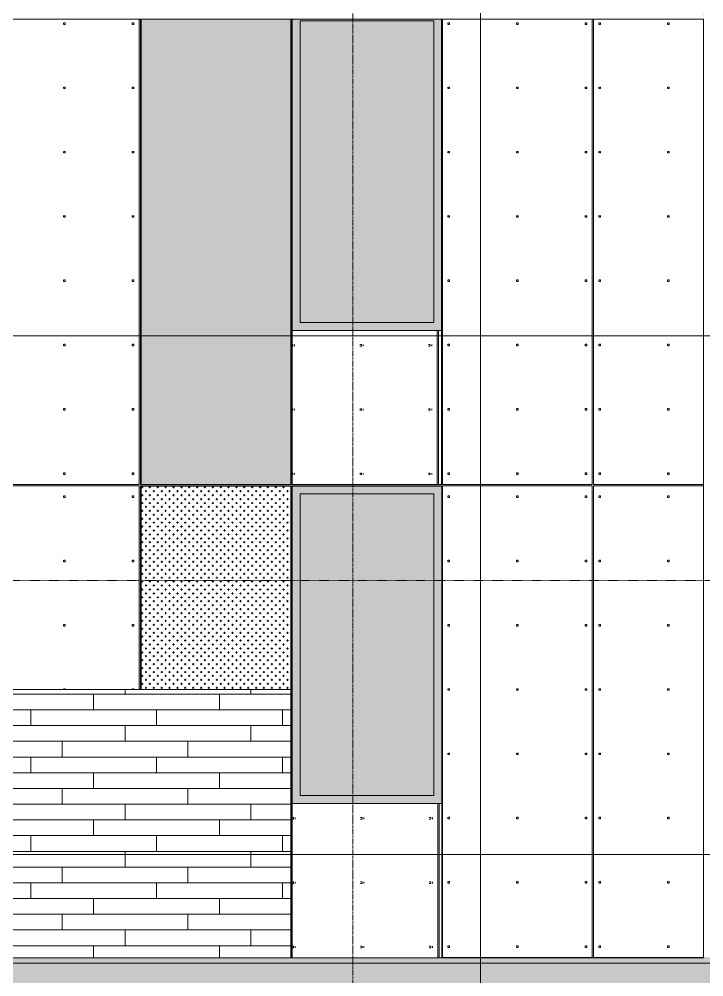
# Model space of a CAD drawing. Header units: inches. Extents: x 1750 to 7619, y -360 to 620.
# Drawn here: x 5932.2 to 6106.3, y 104.9 to 348.5 of the extents above; entities that cross this region are included whole.
import ezdxf

# ---------------------------------------------------------------- set-up
doc = ezdxf.new("R2010")
doc.units = ezdxf.units.IN
doc.header["$MEASUREMENT"] = 0
doc.linetypes.add('Aligning Line 1_8_', pattern=[0.25, 0.125, -0.125])
doc.linetypes.add('Grid Line 1_2_', pattern=[0.875, 0.5, -0.125, 0.125, -0.125])
for name, color, linetype, lineweight in [('0-4', 10, 'Continuous', 5), ('A-CLNG', 13, 'Continuous', 13), ('A-CLNG-1', 13, 'Continuous', 5), ('A-FLOR-LEVL-1', 51, 'Grid Line 1_2_', 9), ('A-GENM', 5, 'Continuous', 9), ('A-GLAZ', 151, 'Continuous', 13), ('A-GLAZ-1', 251, 'Continuous', 9), ('A-WALL', 113, 'Continuous', 13), ('A-WALL-PATT-1', 251, 'Continuous', 9), ('G-ANNO-SYMB', 111, 'Aligning Line 1_8_', 9), ('G-ANNO-SYMB-3', 111, 'Continuous', 9), ('S-GRID-1', 1, 'Grid Line 1_2_', 9)]:
    doc.layers.add(name, color=color, linetype=linetype, lineweight=lineweight)
pattern_1 = [(0, (5999.1217, 136.8), (0, 4), []), (90, (5999.122, 136.8), (-8, 8), [4, -28]), (90, (6015.122, 140.8), (-8, 8), [4, -28])]

# ---------------------------------------------------------------- blocks, each defined once
blk = doc.blocks.new('CTR - 2nd Phase_rvt-2-BUILDING ELEVATION - NORTH')
at = {"layer": 'A-FLOR-LEVL-1'}
for p, q in [((-12558.48, 268), (-9609.49, 268)), ((-12558.48, 136), (-9609.49, 136))]:
    blk.add_line(p, q, dxfattribs=at)
blk = doc.blocks.new('CTR - 1st Phase - Common Walls_rvt-2-BUILDING ELEVATION - NORTH')
at = {"layer": 'A-FLOR-LEVL-1'}
for p, q in [((-12558.48, 268), (-9609.49, 268)), ((-12558.48, 136), (-9609.49, 136))]:
    blk.add_line(p, q, dxfattribs=at)
blk = doc.blocks.new('CTR - 1st Phase -Stairs _ Elevators_rvt-2-BUILDING ELEVATION - NORTH')
at = {"layer": 'A-FLOR-LEVL-1'}
for p, q in [((-12558.48, 268), (-9609.49, 268)), ((-12558.48, 136), (-9609.49, 136))]:
    blk.add_line(p, q, dxfattribs=at)
blk = doc.blocks.new('Basic Wall _ EXT - FIBER CEMENT - LARGE - ___-2162461-BUILDING ELEVATION - NORTH')
at = {"layer": 'A-WALL'}
for p, q in [((-11346.4, 348.51), (-11097.98, 348.51)), ((-11097.98, 348.55), (-11097.98, 348.53)), ((-11097.98, 348.53), (-11097.98, 348.51))]:
    blk.add_line(p, q, dxfattribs=at)
blk = doc.blocks.new('_THE_ WINDOW _ DOOR - hvac panel - 3rd floor-2113390-BUILDING ELEVATION - NORTH')
at = {"layer": 'A-GLAZ-1'}
h = blk.add_hatch(dxfattribs=at)
h.set_pattern_fill('FP_56', color=256, style=0, pattern_type=2)
h.set_pattern_definition([(0, (-11215.801, 294.812), (1, 1), [0.5, -1.5]), (90, (-11215.551, 294.562), (-1, 1), [0.5, -1.5])])
h.paths.add_polyline_path([(-11207.24, 230.12), (-11202.99, 230.12), (-11202.99, 348.51), (-11241.01, 348.51), (-11241.01, 230.12)], flags=0)
at = {"layer": 'A-GLAZ'}
for p, q in [((-11241.01, 348.53), (-11241.01, 230.12)), ((-11202.99, 230.12), (-11202.99, 348.53)), ((-11241.01, 230.12), (-11202.99, 230.12))]:
    blk.add_line(p, q, dxfattribs=at)
blk = doc.blocks.new('_THE_ WINDOW _ DOOR - hvac panel - 2nd floor-V26-BUILDING ELEVATION - NORTH')
at = {"layer": 'A-GLAZ-1'}
h = blk.add_hatch(dxfattribs=at)
h.set_pattern_fill('FP_60', color=256, style=0, pattern_type=2)
h.set_pattern_definition([(0, (-11215.801, 174.437), (1, 1), [0.5, -1.5]), (90, (-11215.551, 174.187), (-1, 1), [0.5, -1.5])])
h.paths.add_polyline_path([(-11202.99, 178), (-11202.99, 229.75), (-11241.01, 229.75), (-11241.01, 178), (-11207.24, 178)], flags=0)
at = {"layer": 'A-GLAZ'}
for p, q in [((-11202.99, 229.75), (-11241.01, 229.75)), ((-11241.01, 178), (-11241.01, 229.75)), ((-11202.99, 229.75), (-11202.99, 178))]:
    blk.add_line(p, q, dxfattribs=at)
blk = doc.blocks.new('_THE_ WINDOW _ DOOR - Window - 2nd Floor-2113388-BUILDING ELEVATION - NORTH')
at = {"layer": 'A-GLAZ'}
h = blk.add_hatch(color=256, dxfattribs=at)
h.paths.add_polyline_path([(-11780.99, 149), (-11778.99, 149), (-11778.99, 229.75), (-11817.01, 229.75), (-11817.01, 149), (-11785.18, 149)], flags=0)
h.paths.add_polyline_path([(-11815.01, 151), (-11815.01, 227.75), (-11780.99, 227.75), (-11780.99, 151), (-11785.18, 151)], flags=0)
blk.add_hatch(color=256, dxfattribs=at).paths.add_polyline_path([(-11785.18, 151), (-11780.99, 151), (-11780.99, 227.75), (-11815.01, 227.75), (-11815.01, 151)], flags=0)
at = {"layer": 'A-GLAZ-1'}
h = blk.add_hatch(dxfattribs=at)
h.set_pattern_fill('FP_62', color=256, style=0, pattern_type=2)
h.set_pattern_definition([(0, (-11777.25, 167.18), (-38.4, 120.38), [0.392, -38.007]), (0, (-11777.25, 167.57), (-38.4, 120.38), [0.392, -38.007]), (0, (-11777.25, 183.54), (-38.4, 120.38), [0.392, -38.007]), (0, (-11777.25, 183.93), (-38.4, 120.38), [0.392, -38.007]), (0, (-11777.25, 199.89), (-38.4, 120.38), [0.392, -38.007]), (0, (-11777.25, 200.29), (-38.4, 120.38), [0.392, -38.007]), (0, (-11777.25, 216.25), (-38.4, 120.38), [0.392, -38.007]), (0, (-11777.25, 216.64), (-38.4, 120.38), [0.392, -38.007]), (0, (-11777.25, 232.61), (-38.4, 120.38), [0.392, -38.007]), (0, (-11777.25, 233), (-38.4, 120.38), [0.392, -38.007]), (0, (-11777.25, 248.96), (-38.4, 120.38), [0.392, -38.007]), (0, (-11777.25, 249.36), (-38.4, 120.375), [0.392, -38.007]), (0, (-11777.25, 265.32), (-38.4, 120.375), [0.392, -38.007]), (0, (-11777.25, 265.71), (-38.4, 120.375), [0.392, -38.007]), (0, (-11777.25, 281.68), (-38.4, 120.375), [0.392, -38.007]), (0, (-11777.25, 282.07), (-38.4, 120.375), [0.392, -38.007]), (0, (-11759.8, 167.18), (-38.4, 120.38), [0.392, -38.007]), (0, (-11759.8, 167.57), (-38.4, 120.38), [0.392, -38.007]), (0, (-11759.8, 183.54), (-38.4, 120.38), [0.392, -38.007]), (0, (-11759.8, 183.93), (-38.4, 120.38), [0.392, -38.007]), (0, (-11759.8, 199.89), (-38.4, 120.38), [0.392, -38.007]), (0, (-11759.8, 200.29), (-38.4, 120.38), [0.392, -38.007]), (0, (-11759.8, 216.25), (-38.4, 120.38), [0.392, -38.007]), (0, (-11759.8, 216.64), (-38.4, 120.38), [0.392, -38.007]), (0, (-11759.8, 232.61), (-38.4, 120.38), [0.392, -38.007]), (0, (-11759.8, 233), (-38.4, 120.38), [0.392, -38.007]), (0, (-11759.8, 248.96), (-38.4, 120.375), [0.392, -38.007]), (0, (-11759.8, 249.36), (-38.4, 120.375), [0.392, -38.007]), (0, (-11759.8, 265.32), (-38.4, 120.375), [0.392, -38.007]), (0, (-11759.8, 265.71), (-38.4, 120.375), [0.392, -38.007]), (0, (-11759.8, 281.68), (-38.4, 120.375), [0.392, -38.007]), (0, (-11759.8, 282.07), (-38.4, 120.375), [0.392, -38.007]), (0, (-11742.35, 167.18), (-38.4, 120.38), [0.392, -38.007]), (0, (-11742.35, 167.57), (-38.4, 120.38), [0.392, -38.007]), (0, (-11742.35, 183.54), (-38.4, 120.38), [0.392, -38.007]), (0, (-11742.35, 183.93), (-38.4, 120.38), [0.392, -38.007]), (0, (-11742.35, 199.89), (-38.4, 120.38), [0.392, -38.007]), (0, (-11742.35, 200.29), (-38.4, 120.38), [0.392, -38.007]), (0, (-11742.35, 216.25), (-38.4, 120.38), [0.392, -38.007]), (0, (-11742.35, 216.64), (-38.4, 120.38), [0.392, -38.007]), (0, (-11742.35, 232.61), (-38.4, 120.38), [0.392, -38.007]), (0, (-11742.35, 233), (-38.4, 120.38), [0.392, -38.007]), (0, (-11742.35, 248.96), (-38.4, 120.375), [0.392, -38.007]), (0, (-11742.35, 249.36), (-38.4, 120.375), [0.392, -38.007]), (0, (-11742.35, 265.32), (-38.4, 120.375), [0.392, -38.007]), (0, (-11742.35, 265.71), (-38.4, 120.375), [0.392, -38.007]), (0, (-11742.35, 281.68), (-38.4, 120.375), [0.392, -38.007]), (0, (-11742.35, 282.07), (-38.4, 120.375), [0.392, -38.007]), (90, (-11778.99, 164.625), (-38.4, 2e-15), [120, -0.375]), (90, (-11778.614, 164.625), (-38.4, 2e-15), [120, -0.375]), (90, (-11777.248, 167.18), (-38.4, 2e-15), [0.392, -119.982]), (90, (-11777.248, 183.536), (-38.4, 2e-15), [0.392, -119.982]), (90, (-11777.248, 199.893), (-38.4, 2e-15), [0.392, -119.982]), (90, (-11777.248, 216.25), (-38.4, 2e-15), [0.392, -119.982]), (90, (-11777.248, 232.607), (-38.4, 2e-15), [0.392, -119.982]), (90, (-11777.248, 248.964), (-38.4, 2e-15), [0.392, -119.982]), (90, (-11777.248, 265.322), (-38.4, 2e-15), [0.392, -119.982]), (90, (-11777.248, 281.68), (-38.4, 2e-15), [0.392, -119.982]), (90, (-11776.856, 167.18), (-38.4, 2e-15), [0.392, -119.982]), (90, (-11776.856, 183.536), (-38.4, 2e-15), [0.392, -119.982]), (90, (-11776.856, 199.893), (-38.4, 2e-15), [0.392, -119.982]), (90, (-11776.856, 216.25), (-38.4, 2e-15), [0.392, -119.982]), (90, (-11776.856, 232.607), (-38.4, 2e-15), [0.392, -119.982]), (90, (-11776.856, 248.964), (-38.4, 2e-15), [0.392, -119.982]), (90, (-11776.856, 265.322), (-38.4, 2e-15), [0.392, -119.982]), (90, (-11776.856, 281.68), (-38.4, 2e-15), [0.392, -119.982]), (90, (-11759.798, 167.18), (-38.4, 2e-15), [0.392, -119.982]), (90, (-11759.798, 183.536), (-38.4, 2e-15), [0.392, -119.982]), (90, (-11759.798, 199.893), (-38.4, 2e-15), [0.392, -119.982]), (90, (-11759.798, 216.25), (-38.4, 2e-15), [0.392, -119.982]), (90, (-11759.798, 232.607), (-38.4, 2e-15), [0.392, -119.982]), (90, (-11759.798, 248.964), (-38.4, 2e-15), [0.392, -119.982]), (90, (-11759.798, 265.322), (-38.4, 2e-15), [0.392, -119.982]), (90, (-11759.798, 281.68), (-38.4, 2e-15), [0.392, -119.982]), (90, (-11759.406, 167.18), (-38.4, 2e-15), [0.392, -119.982]), (90, (-11759.406, 183.536), (-38.4, 2e-15), [0.392, -119.982]), (90, (-11759.406, 199.893), (-38.4, 2e-15), [0.392, -119.982]), (90, (-11759.406, 216.25), (-38.4, 2e-15), [0.392, -119.982]), (90, (-11759.406, 232.607), (-38.4, 2e-15), [0.392, -119.982]), (90, (-11759.406, 248.964), (-38.4, 2e-15), [0.392, -119.982]), (90, (-11759.406, 265.322), (-38.4, 2e-15), [0.392, -119.982]), (90, (-11759.406, 281.68), (-38.4, 2e-15), [0.392, -119.982]), (90, (-11742.348, 167.18), (-38.4, 2e-15), [0.392, -119.982]), (90, (-11742.348, 183.536), (-38.4, 2e-15), [0.392, -119.982]), (90, (-11742.348, 199.893), (-38.4, 2e-15), [0.392, -119.982]), (90, (-11742.348, 216.25), (-38.4, 2e-15), [0.392, -119.982]), (90, (-11742.348, 232.607), (-38.4, 2e-15), [0.392, -119.982]), (90, (-11742.348, 248.964), (-38.4, 2e-15), [0.392, -119.982]), (90, (-11742.348, 265.322), (-38.4, 2e-15), [0.392, -119.982]), (90, (-11742.348, 281.68), (-38.4, 2e-15), [0.392, -119.982]), (90, (-11741.956, 167.18), (-38.4, 2e-15), [0.392, -119.982]), (90, (-11741.956, 183.536), (-38.4, 2e-15), [0.392, -119.982]), (90, (-11741.956, 199.893), (-38.4, 2e-15), [0.392, -119.982]), (90, (-11741.956, 216.25), (-38.4, 2e-15), [0.392, -119.982]), (90, (-11741.956, 232.607), (-38.4, 2e-15), [0.392, -119.982]), (90, (-11741.956, 248.964), (-38.4, 2e-15), [0.392, -119.982]), (90, (-11741.956, 265.322), (-38.4, 2e-15), [0.392, -119.982]), (90, (-11741.956, 281.68), (-38.4, 2e-15), [0.392, -119.982]), (180, (-11740.59, 164.25), (-38.4, 120.38), [38.025, -0.375]), (180, (-11740.59, 164.62), (-38.4, 120.38), [38.025, -0.375])])
h.paths.add_polyline_path([(-11778.99, 109.75), (-11778.99, 149), (-11817.01, 149), (-11817.01, 109.75)], flags=0)
at = {"layer": 'A-GLAZ'}
for p, q in [((-11778.99, 229.75), (-11817.01, 229.75)), ((-11817.01, 229.75), (-11817.01, 149)), ((-11778.99, 149), (-11778.99, 229.75)), ((-11815.01, 151), (-11815.01, 227.75)), ((-11815.01, 227.75), (-11780.99, 227.75)), ((-11780.99, 227.75), (-11780.99, 151)), ((-11817.01, 149), (-11778.99, 149)), ((-11817.01, 149), (-11817.01, 109.75)), ((-11780.99, 151), (-11815.01, 151)), ((-11778.99, 109.75), (-11778.99, 149)), ((-11817.01, 109.75), (-11778.99, 109.75))]:
    blk.add_line(p, q, dxfattribs=at)
blk = doc.blocks.new('_THE_ WINDOW _ DOOR - Window - 3rd Floor-V29-BUILDING ELEVATION - NORTH')
at = {"layer": 'A-GLAZ'}
h = blk.add_hatch(color=256, dxfattribs=at)
h.paths.add_polyline_path([(-10511.6, 269.37), (-10473.58, 269.37), (-10473.58, 348.51), (-10511.6, 348.51), (-10511.6, 343.64)], flags=0)
h.paths.add_polyline_path([(-10509.6, 271.37), (-10509.6, 348.12), (-10475.58, 348.12), (-10475.58, 271.37)], flags=0)
blk.add_hatch(color=256, dxfattribs=at).paths.add_polyline_path([(-10509.6, 271.37), (-10475.58, 271.37), (-10475.58, 348.12), (-10509.6, 348.12), (-10509.6, 305.4)], flags=0)
at = {"layer": 'A-GLAZ-1'}
h = blk.add_hatch(dxfattribs=at)
h.set_pattern_fill('FP_66', color=256, style=0, pattern_type=2)
h.set_pattern_definition([(0, (-10471.84, 287.55), (-38.4, 120.38), [0.392, -38.007]), (0, (-10471.84, 287.95), (-38.4, 120.38), [0.392, -38.007]), (0, (-10471.84, 303.91), (-38.4, 120.38), [0.392, -38.007]), (0, (-10471.84, 304.3), (-38.4, 120.38), [0.392, -38.007]), (0, (-10471.84, 320.27), (-38.4, 120.38), [0.392, -38.007]), (0, (-10471.84, 320.66), (-38.4, 120.38), [0.392, -38.007]), (0, (-10471.84, 336.62), (-38.4, 120.38), [0.392, -38.007]), (0, (-10471.84, 337.02), (-38.4, 120.38), [0.392, -38.007]), (0, (-10471.84, 352.98), (-38.4, 120.38), [0.392, -38.007]), (0, (-10471.84, 353.38), (-38.4, 120.38), [0.392, -38.007]), (0, (-10471.84, 369.34), (-38.4, 120.38), [0.392, -38.007]), (0, (-10471.84, 369.73), (-38.4, 120.375), [0.392, -38.007]), (0, (-10471.84, 385.7), (-38.4, 120.375), [0.392, -38.007]), (0, (-10471.84, 386.09), (-38.4, 120.375), [0.392, -38.007]), (0, (-10471.84, 402.05), (-38.4, 120.375), [0.392, -38.007]), (0, (-10471.84, 402.45), (-38.4, 120.375), [0.392, -38.007]), (0, (-10454.39, 287.55), (-38.4, 120.38), [0.392, -38.007]), (0, (-10454.39, 287.95), (-38.4, 120.38), [0.392, -38.007]), (0, (-10454.39, 303.91), (-38.4, 120.38), [0.392, -38.007]), (0, (-10454.39, 304.3), (-38.4, 120.38), [0.392, -38.007]), (0, (-10454.39, 320.27), (-38.4, 120.38), [0.392, -38.007]), (0, (-10454.39, 320.66), (-38.4, 120.38), [0.392, -38.007]), (0, (-10454.39, 336.62), (-38.4, 120.38), [0.392, -38.007]), (0, (-10454.39, 337.02), (-38.4, 120.38), [0.392, -38.007]), (0, (-10454.39, 352.98), (-38.4, 120.38), [0.392, -38.007]), (0, (-10454.39, 353.38), (-38.4, 120.38), [0.392, -38.007]), (0, (-10454.39, 369.34), (-38.4, 120.375), [0.392, -38.007]), (0, (-10454.39, 369.73), (-38.4, 120.375), [0.392, -38.007]), (0, (-10454.39, 385.7), (-38.4, 120.375), [0.392, -38.007]), (0, (-10454.39, 386.09), (-38.4, 120.375), [0.392, -38.007]), (0, (-10454.39, 402.05), (-38.4, 120.375), [0.392, -38.007]), (0, (-10454.39, 402.45), (-38.4, 120.375), [0.392, -38.007]), (0, (-10436.94, 287.55), (-38.4, 120.38), [0.392, -38.007]), (0, (-10436.94, 287.95), (-38.4, 120.38), [0.392, -38.007]), (0, (-10436.94, 303.91), (-38.4, 120.38), [0.392, -38.007]), (0, (-10436.94, 304.3), (-38.4, 120.38), [0.392, -38.007]), (0, (-10436.94, 320.27), (-38.4, 120.38), [0.392, -38.007]), (0, (-10436.94, 320.66), (-38.4, 120.38), [0.392, -38.007]), (0, (-10436.94, 336.62), (-38.4, 120.38), [0.392, -38.007]), (0, (-10436.94, 337.02), (-38.4, 120.38), [0.392, -38.007]), (0, (-10436.94, 352.98), (-38.4, 120.38), [0.392, -38.007]), (0, (-10436.94, 353.38), (-38.4, 120.38), [0.392, -38.007]), (0, (-10436.94, 369.34), (-38.4, 120.375), [0.392, -38.007]), (0, (-10436.94, 369.73), (-38.4, 120.375), [0.392, -38.007]), (0, (-10436.94, 385.7), (-38.4, 120.375), [0.392, -38.007]), (0, (-10436.94, 386.09), (-38.4, 120.375), [0.392, -38.007]), (0, (-10436.94, 402.05), (-38.4, 120.375), [0.392, -38.007]), (0, (-10436.94, 402.45), (-38.4, 120.375), [0.392, -38.007]), (90, (-10473.577, 285), (-38.4, 2e-15), [120, -0.375]), (90, (-10473.202, 285), (-38.4, 2e-15), [120, -0.375]), (90, (-10471.836, 287.554), (-38.4, 2e-15), [0.392, -119.982]), (90, (-10471.836, 303.91), (-38.4, 2e-15), [0.392, -119.982]), (90, (-10471.836, 320.268), (-38.4, 2e-15), [0.392, -119.982]), (90, (-10471.836, 336.625), (-38.4, 2e-15), [0.392, -119.982]), (90, (-10471.836, 352.982), (-38.4, 2e-15), [0.392, -119.982]), (90, (-10471.836, 369.34), (-38.4, 2e-15), [0.392, -119.982]), (90, (-10471.836, 385.697), (-38.4, 2e-15), [0.392, -119.982]), (90, (-10471.836, 402.054), (-38.4, 2e-15), [0.392, -119.982]), (90, (-10471.443, 287.554), (-38.4, 2e-15), [0.392, -119.982]), (90, (-10471.443, 303.91), (-38.4, 2e-15), [0.392, -119.982]), (90, (-10471.443, 320.268), (-38.4, 2e-15), [0.392, -119.982]), (90, (-10471.443, 336.625), (-38.4, 2e-15), [0.392, -119.982]), (90, (-10471.443, 352.982), (-38.4, 2e-15), [0.392, -119.982]), (90, (-10471.443, 369.34), (-38.4, 2e-15), [0.392, -119.982]), (90, (-10471.443, 385.697), (-38.4, 2e-15), [0.392, -119.982]), (90, (-10471.443, 402.054), (-38.4, 2e-15), [0.392, -119.982]), (90, (-10454.386, 287.554), (-38.4, 2e-15), [0.392, -119.982]), (90, (-10454.386, 303.91), (-38.4, 2e-15), [0.392, -119.982]), (90, (-10454.386, 320.268), (-38.4, 2e-15), [0.392, -119.982]), (90, (-10454.386, 336.625), (-38.4, 2e-15), [0.392, -119.982]), (90, (-10454.386, 352.982), (-38.4, 2e-15), [0.392, -119.982]), (90, (-10454.386, 369.34), (-38.4, 2e-15), [0.392, -119.982]), (90, (-10454.386, 385.697), (-38.4, 2e-15), [0.392, -119.982]), (90, (-10454.386, 402.054), (-38.4, 2e-15), [0.392, -119.982]), (90, (-10453.993, 287.554), (-38.4, 2e-15), [0.392, -119.982]), (90, (-10453.993, 303.91), (-38.4, 2e-15), [0.392, -119.982]), (90, (-10453.993, 320.268), (-38.4, 2e-15), [0.392, -119.982]), (90, (-10453.993, 336.625), (-38.4, 2e-15), [0.392, -119.982]), (90, (-10453.993, 352.982), (-38.4, 2e-15), [0.392, -119.982]), (90, (-10453.993, 369.34), (-38.4, 2e-15), [0.392, -119.982]), (90, (-10453.993, 385.697), (-38.4, 2e-15), [0.392, -119.982]), (90, (-10453.993, 402.054), (-38.4, 2e-15), [0.392, -119.982]), (90, (-10436.936, 287.554), (-38.4, 2e-15), [0.392, -119.982]), (90, (-10436.936, 303.91), (-38.4, 2e-15), [0.392, -119.982]), (90, (-10436.936, 320.268), (-38.4, 2e-15), [0.392, -119.982]), (90, (-10436.936, 336.625), (-38.4, 2e-15), [0.392, -119.982]), (90, (-10436.936, 352.982), (-38.4, 2e-15), [0.392, -119.982]), (90, (-10436.936, 369.34), (-38.4, 2e-15), [0.392, -119.982]), (90, (-10436.936, 385.697), (-38.4, 2e-15), [0.392, -119.982]), (90, (-10436.936, 402.054), (-38.4, 2e-15), [0.392, -119.982]), (90, (-10436.543, 287.554), (-38.4, 2e-15), [0.392, -119.982]), (90, (-10436.543, 303.91), (-38.4, 2e-15), [0.392, -119.982]), (90, (-10436.543, 320.268), (-38.4, 2e-15), [0.392, -119.982]), (90, (-10436.543, 336.625), (-38.4, 2e-15), [0.392, -119.982]), (90, (-10436.543, 352.982), (-38.4, 2e-15), [0.392, -119.982]), (90, (-10436.543, 369.34), (-38.4, 2e-15), [0.392, -119.982]), (90, (-10436.543, 385.697), (-38.4, 2e-15), [0.392, -119.982]), (90, (-10436.543, 402.054), (-38.4, 2e-15), [0.392, -119.982]), (180, (-10435.18, 284.62), (-38.4, 120.38), [38.025, -0.375]), (180, (-10435.18, 285), (-38.4, 120.38), [38.025, -0.375])])
h.paths.add_polyline_path([(-10511.6, 230.12), (-10473.58, 230.12), (-10473.58, 269.37), (-10511.6, 269.37), (-10511.6, 251.94)], flags=0)
at = {"layer": 'A-GLAZ'}
for p, q in [((-10511.6, 348.53), (-10511.6, 269.37)), ((-10473.58, 269.37), (-10473.58, 348.52)), ((-10509.6, 271.37), (-10509.6, 348.12)), ((-10509.6, 348.12), (-10475.58, 348.12)), ((-10475.58, 348.12), (-10475.58, 271.37)), ((-10475.58, 271.37), (-10509.6, 271.37)), ((-10511.6, 269.37), (-10473.58, 269.37)), ((-10511.6, 269.37), (-10511.6, 230.12)), ((-10473.58, 230.12), (-10473.58, 269.37)), ((-10511.6, 230.12), (-10473.58, 230.12))]:
    blk.add_line(p, q, dxfattribs=at)
blk = doc.blocks.new('Family1 - SCUPPER-2154893-BUILDING ELEVATION - NORTH')
at = {"layer": 'A-GENM'}
blk.add_hatch(color=256, dxfattribs=at).paths.add_polyline_path([(-11673.98, 109.75), (-11673.85, 109.75), (-11673.85, 395.5), (-11673.98, 395.5), (-11673.98, 109.87)], flags=0)
for p, q in [((-11673.98, 109.75), (-11673.98, 348.52)), ((-11673.85, 109.75), (-11673.98, 109.75))]:
    blk.add_line(p, q, dxfattribs=at)

msp = doc.modelspace()

# ---------------------------------------------------------------- hatches: boundary and pattern name
at = {"layer": 'A-CLNG-1'}
msp.add_hatch(color=256, dxfattribs=at).paths.add_polyline_path([(6577.4338, 108.375), (7223.7963, 108.375), (7223.7963, 109.75), (6856.1088, 109.75), (6856.1088, 109.875), (6846.3588, 109.8738), (6846.3588, 109.75), (6423.3338, 109.7917), (6423.3338, 109.875), (6413.5838, 109.8519), (6413.5838, 109.75), (6116.1338, 109.75), (6116.1338, 109.875), (6106.3838, 109.832), (6106.3838, 109.75), (5771.5963, 109.75), (5771.5963, 108.375), (6577.0588, 108.375)], flags=0)
at = {"layer": 'A-WALL-PATT-1'}
h = msp.add_hatch(dxfattribs=at)
h.set_pattern_fill('FP_46', color=256, style=0, pattern_type=2)
h.set_pattern_definition([(0, (7193.2, 112.3), (-38.4, 120.375), [0.392, -38.007]), (0, (7193.2, 112.7), (-38.4, 120.375), [0.392, -38.007]), (0, (7193.2, 128.66), (-38.4, 120.375), [0.392, -38.007]), (0, (7193.2, 129.05), (-38.4, 120.375), [0.392, -38.007]), (0, (7193.2, 145.02), (-38.4, 120.375), [0.392, -38.007]), (0, (7193.2, 145.41), (-38.4, 120.375), [0.392, -38.007]), (0, (7193.2, 161.38), (-38.4, 120.375), [0.392, -38.007]), (0, (7193.2, 161.77), (-38.4, 120.375), [0.392, -38.007]), (0, (7193.2, 177.73), (-38.4, 120.375), [0.392, -38.007]), (0, (7193.2, 178.12), (-38.4, 120.375), [0.392, -38.007]), (0, (7193.2, 194.09), (-38.4, 120.375), [0.392, -38.007]), (0, (7193.2, 194.48), (-38.4, 120.375), [0.392, -38.007]), (0, (7193.2, 210.45), (-38.4, 120.375), [0.392, -38.007]), (0, (7193.2, 210.84), (-38.4, 120.375), [0.392, -38.007]), (0, (7193.2, 226.8), (-38.4, 120.375), [0.392, -38.007]), (0, (7193.2, 227.2), (-38.4, 120.375), [0.392, -38.007]), (0, (7210.65, 112.3), (-38.4, 120.375), [0.392, -38.007]), (0, (7210.65, 112.7), (-38.4, 120.375), [0.392, -38.007]), (0, (7210.65, 128.66), (-38.4, 120.375), [0.392, -38.007]), (0, (7210.65, 129.05), (-38.4, 120.375), [0.392, -38.007]), (0, (7210.65, 145.02), (-38.4, 120.375), [0.392, -38.007]), (0, (7210.65, 145.41), (-38.4, 120.375), [0.392, -38.007]), (0, (7210.65, 161.38), (-38.4, 120.375), [0.392, -38.007]), (0, (7210.65, 161.77), (-38.4, 120.375), [0.392, -38.007]), (0, (7210.65, 177.73), (-38.4, 120.375), [0.392, -38.007]), (0, (7210.65, 178.12), (-38.4, 120.375), [0.392, -38.007]), (0, (7210.65, 194.09), (-38.4, 120.375), [0.392, -38.007]), (0, (7210.65, 194.48), (-38.4, 120.375), [0.392, -38.007]), (0, (7210.65, 210.45), (-38.4, 120.375), [0.392, -38.007]), (0, (7210.65, 210.84), (-38.4, 120.375), [0.392, -38.007]), (0, (7210.65, 226.8), (-38.4, 120.375), [0.392, -38.007]), (0, (7210.65, 227.2), (-38.4, 120.375), [0.392, -38.007]), (0, (7228.1, 112.3), (-38.4, 120.375), [0.392, -38.007]), (0, (7228.1, 112.7), (-38.4, 120.375), [0.392, -38.007]), (0, (7228.1, 128.66), (-38.4, 120.375), [0.392, -38.007]), (0, (7228.1, 129.05), (-38.4, 120.375), [0.392, -38.007]), (0, (7228.1, 145.02), (-38.4, 120.375), [0.392, -38.007]), (0, (7228.1, 145.41), (-38.4, 120.375), [0.392, -38.007]), (0, (7228.1, 161.38), (-38.4, 120.375), [0.392, -38.007]), (0, (7228.1, 161.77), (-38.4, 120.375), [0.392, -38.007]), (0, (7228.1, 177.73), (-38.4, 120.375), [0.392, -38.007]), (0, (7228.1, 178.12), (-38.4, 120.375), [0.392, -38.007]), (0, (7228.1, 194.09), (-38.4, 120.375), [0.392, -38.007]), (0, (7228.1, 194.48), (-38.4, 120.375), [0.392, -38.007]), (0, (7228.1, 210.45), (-38.4, 120.375), [0.392, -38.007]), (0, (7228.1, 210.84), (-38.4, 120.375), [0.392, -38.007]), (0, (7228.1, 226.8), (-38.4, 120.375), [0.392, -38.007]), (0, (7228.1, 227.2), (-38.4, 120.375), [0.392, -38.007]), (90, (7191.46, 109.75), (-38.4, 2e-15), [120, -0.375]), (90, (7191.834, 109.75), (-38.4, 2e-15), [120, -0.375]), (90, (7193.2, 112.304), (-38.4, 2e-15), [0.392, -119.982]), (90, (7193.2, 128.66), (-38.4, 2e-15), [0.392, -119.982]), (90, (7193.2, 145.018), (-38.4, 2e-15), [0.392, -119.982]), (90, (7193.2, 161.375), (-38.4, 2e-15), [0.392, -119.982]), (90, (7193.2, 177.732), (-38.4, 2e-15), [0.392, -119.982]), (90, (7193.2, 194.09), (-38.4, 2e-15), [0.392, -119.982]), (90, (7193.2, 210.447), (-38.4, 2e-15), [0.392, -119.982]), (90, (7193.2, 226.804), (-38.4, 2e-15), [0.392, -119.982]), (90, (7193.593, 112.304), (-38.4, 2e-15), [0.392, -119.982]), (90, (7193.593, 128.66), (-38.4, 2e-15), [0.392, -119.982]), (90, (7193.593, 145.018), (-38.4, 2e-15), [0.392, -119.982]), (90, (7193.593, 161.375), (-38.4, 2e-15), [0.392, -119.982]), (90, (7193.593, 177.732), (-38.4, 2e-15), [0.392, -119.982]), (90, (7193.593, 194.09), (-38.4, 2e-15), [0.392, -119.982]), (90, (7193.593, 210.447), (-38.4, 2e-15), [0.392, -119.982]), (90, (7193.593, 226.804), (-38.4, 2e-15), [0.392, -119.982]), (90, (7210.65, 112.304), (-38.4, 2e-15), [0.392, -119.982]), (90, (7210.65, 128.66), (-38.4, 2e-15), [0.392, -119.982]), (90, (7210.65, 145.018), (-38.4, 2e-15), [0.392, -119.982]), (90, (7210.65, 161.375), (-38.4, 2e-15), [0.392, -119.982]), (90, (7210.65, 177.732), (-38.4, 2e-15), [0.392, -119.982]), (90, (7210.65, 194.09), (-38.4, 2e-15), [0.392, -119.982]), (90, (7210.65, 210.447), (-38.4, 2e-15), [0.392, -119.982]), (90, (7210.65, 226.804), (-38.4, 2e-15), [0.392, -119.982]), (90, (7211.043, 112.304), (-38.4, 2e-15), [0.392, -119.982]), (90, (7211.043, 128.66), (-38.4, 2e-15), [0.392, -119.982]), (90, (7211.043, 145.018), (-38.4, 2e-15), [0.392, -119.982]), (90, (7211.043, 161.375), (-38.4, 2e-15), [0.392, -119.982]), (90, (7211.043, 177.732), (-38.4, 2e-15), [0.392, -119.982]), (90, (7211.043, 194.09), (-38.4, 2e-15), [0.392, -119.982]), (90, (7211.043, 210.447), (-38.4, 2e-15), [0.392, -119.982]), (90, (7211.043, 226.804), (-38.4, 2e-15), [0.392, -119.982]), (90, (7228.1, 112.304), (-38.4, 2e-15), [0.392, -119.982]), (90, (7228.1, 128.66), (-38.4, 2e-15), [0.392, -119.982]), (90, (7228.1, 145.018), (-38.4, 2e-15), [0.392, -119.982]), (90, (7228.1, 161.375), (-38.4, 2e-15), [0.392, -119.982]), (90, (7228.1, 177.732), (-38.4, 2e-15), [0.392, -119.982]), (90, (7228.1, 194.09), (-38.4, 2e-15), [0.392, -119.982]), (90, (7228.1, 210.447), (-38.4, 2e-15), [0.392, -119.982]), (90, (7228.1, 226.804), (-38.4, 2e-15), [0.392, -119.982]), (90, (7228.493, 112.304), (-38.4, 2e-15), [0.392, -119.982]), (90, (7228.493, 128.66), (-38.4, 2e-15), [0.392, -119.982]), (90, (7228.493, 145.018), (-38.4, 2e-15), [0.392, -119.982]), (90, (7228.493, 161.375), (-38.4, 2e-15), [0.392, -119.982]), (90, (7228.493, 177.732), (-38.4, 2e-15), [0.392, -119.982]), (90, (7228.493, 194.09), (-38.4, 2e-15), [0.392, -119.982]), (90, (7228.493, 210.447), (-38.4, 2e-15), [0.392, -119.982]), (90, (7228.493, 226.804), (-38.4, 2e-15), [0.392, -119.982]), (180, (7229.86, 109.38), (-38.4, 120.375), [38.025, -0.375]), (180, (7229.86, 109.75), (-38.4, 120.375), [38.025, -0.375])])
h.paths.add_polyline_path([(6001.6213, 109.75), (6001.6213, 229.75), (6039.6463, 229.75), (6039.6463, 109.75), (6106.2588, 109.75), (6106.2588, 348.5081), (6039.6463, 348.5081), (6039.6463, 230.125), (6001.6213, 230.125), (6001.6213, 348.5081), (6001.2463, 348.5081), (6001.2463, 230.125), (5963.2213, 230.125), (5963.2213, 348.5081), (5924.2588, 348.5081), (5924.2588, 230.125), (5886.2338, 230.125), (5886.2338, 348.5081), (5857.8338, 348.5081), (5857.8338, 178), (5886.4213, 178), (5886.4213, 229.75), (5924.4463, 229.75), (5924.4463, 178), (5963.2213, 178), (5963.2213, 229.75), (6001.2463, 229.75), (6001.2463, 109.75)], flags=0)
h = msp.add_hatch(dxfattribs=at)
h.set_pattern_fill('FP_51', color=256, style=0, pattern_type=2)
h.set_pattern_definition(pattern_1)
h.paths.add_polyline_path([(5775.0963, 109.75), (5996.9963, 109.75), (5996.9963, 178), (5775.0963, 178), (5775.0963, 160.244)], flags=0)
h = msp.add_hatch(dxfattribs=at)
h.set_pattern_fill('FP_51', color=256, style=0, pattern_type=2)
h.set_pattern_definition(pattern_1)
h.paths.add_polyline_path([(6000.7463, 109.75), (6001.2463, 109.75), (6001.2463, 178), (5996.9963, 178), (5996.9963, 109.75)], flags=0)
h = msp.add_hatch(dxfattribs=at)
h.set_pattern_fill('FP_83', color=256, style=0, pattern_type=2)
h.set_pattern_definition([(0, (5775.1587, -29.2), (0, 4), []), (90, (5775.159, -29.2), (-8, 8), [4, -28]), (90, (5791.159, -25.2), (-8, 8), [4, -28])])
h.paths.add_polyline_path([(6238.0463, 75.5), (6264.6223, 68.548), (6240.3866, 74.8867)], flags=0)
h.paths.add_polyline_path([(5775.1588, -4), (5804.2588, -4), (5804.2588, 101.375), (6039.6463, 101.375), (6039.6463, 0), (6018.6713, 0), (6018.6713, -4), (6191.1213, -4), (6191.1213, 36), (6193.6213, 36), (6193.6213, 85.375), (6231.6463, 85.375), (6231.6463, 73.832), (6238.0463, 75.5), (6277.0463, 65.2384), (6277.0463, 56.8187), (6252.4655, 68.548), (6276.9372, 56.7493), (6254.3098, 50.7957), (6240.7697, 71.2901), (6254.0463, 50.767), (6231.6463, 50.767), (6231.6463, 36), (6308.4463, 36), (6308.4463, 85.375), (6346.4713, 85.375), (6346.4713, 0.5), (6329.7713, 0.5), (6329.7713, -0.75), (6380.7064, -0.75), (6383.7463, -0.224), (6383.713, 10.5729), (6383.5968, 10.7422), (6383.5219, 10.9444), (6383.4963, 11.3785), (6383.5219, 35.3785), (6383.5968, 35.5807), (6383.716, 35.7544), (6383.8713, 35.8877), (6384.0522, 35.9714), (6384.2463, 36), (6384.4405, 35.9714), (6384.6213, 35.8877), (6384.7767, 35.7544), (6384.8959, 35.5807), (6384.9708, 35.3785), (6384.9963, 35.1615), (6384.9708, 10.9444), (6384.8959, 10.7422), (6384.7463, 10.4645), (6384.7463, -0.0826), (6385.2463, 0), (6980.6062, -0.04), (6980.9463, -0.1254), (6980.913, 10.5729), (6980.7968, 10.7422), (6980.7219, 10.9444), (6980.6963, 11.3785), (6980.7219, 35.3785), (6980.7968, 35.5807), (6980.916, 35.7544), (6981.0713, 35.8877), (6981.394, 35.9923), (6981.4463, 36), (6981.6405, 35.9714), (6981.8213, 35.8877), (6981.9767, 35.7544), (6982.0959, 35.5807), (6982.1708, 35.3785), (6982.1963, 35.1615), (6982.1708, 10.9444), (6982.0959, 10.7422), (6981.9463, 10.4588), (6981.9463, -0.3763), (6983.0026, -0.6414), (6983.0243, -0.75), (7035.9213, -0.75), (7035.9213, 0.5), (6999.8338, 0.5), (6999.8338, 85.375), (7037.8588, 85.375), (7037.8588, 36), (7038.2338, 36), (7038.2338, 85.375), (7076.2588, 85.375), (7076.2588, 36), (7114.8463, 36), (7114.8463, 85.375), (7152.8713, 85.375), (7152.8713, 70.3901), (7172.4463, 75.5), (7194.1463, 69.831), (7194.1463, 108.375), (5775.1588, 108.375), (5775.1588, -3.0895)], flags=0)
h.paths.add_polyline_path([(6173.8963, 0.5), (6135.8713, 0.5), (6135.8713, 85.375), (6173.8963, 85.375), (6173.8963, 1)], flags=0)
h.paths.add_polyline_path([(6405.51, 0.5), (6385.2463, 0.5), (6385.2463, 85.375), (6423.2713, 85.375), (6423.2713, 0.5), (6410.8921, 0.5)], flags=0)
h.paths.add_polyline_path([(6692.4463, 0.5), (6692.4463, 85.375), (6730.4713, 85.3371), (6730.4713, 0.5), (6694.4463, 0.5)], flags=0)
h.paths.add_polyline_path([(6615.4117, 0.5), (6577.4338, 0.5), (6577.4338, 85.375), (6615.4588, 85.375), (6615.4588, 0.5)], flags=0)
h.paths.add_polyline_path([(6566.9728, 0.5), (6539.0338, 0.5), (6539.0338, 85.375), (6577.0588, 85.375), (6577.0588, 0.5), (6572.3549, 0.5)], flags=0)
h.paths.add_polyline_path([(6731.2213, 0.5), (6731.2213, 85.375), (6769.2463, 85.375), (6769.2463, 0.5), (6733.2213, 0.5)], flags=0)
h.paths.add_polyline_path([(6923.2213, 0.5), (6923.2213, 85.375), (6961.2463, 85.375), (6961.2463, 0.5), (6924.5131, 0.5)], flags=0)
h.paths.add_polyline_path([(6458.2588, 4), (6428.2588, 4), (6428.2588, 34), (6458.2588, 34), (6458.2588, 5.0382)], flags=0)
h.paths.add_polyline_path([(6815.1405, 4), (6812.2338, 4), (6812.2338, 34), (6842.2338, 34), (6842.2338, 4), (6817.5792, 4)], flags=0)
h.paths.add_polyline_path([(7176.5341, 36), (7194.1463, 36), (7194.1463, 52.2261), (7188.7098, 50.7957), (7175.1697, 71.2901), (7188.4463, 50.767), (7156.4649, 50.7957), (7169.6749, 71.2901), (7156.1829, 50.7957), (7152.8713, 51.667), (7152.8713, 36), (7175.1494, 36)], flags=0)
h.paths.add_polyline_path([(7194.1463, 65.0377), (7194.1463, 65.1055), (7186.8655, 68.548), (7188.4463, 67.7858)], flags=0)
h.paths.add_polyline_path([(6231.6463, 65.6068), (6235.2749, 71.2901), (6231.6463, 65.7783)], flags=0)
h.paths.add_polyline_path([(7152.8713, 66.0622), (7157.933, 68.548), (7152.8713, 66.1234)], flags=0)
h.paths.add_polyline_path([(7194.1463, 69.7904), (7194.1463, 69.813), (7188.4463, 71.2901)], flags=0)

# ---------------------------------------------------------------- linework, layer by layer
at = {"layer": 'A-CLNG'}
msp.add_line((7223.7963, 108.375), (5771.5963, 108.375), dxfattribs=at)
at = {"layer": 'A-FLOR-LEVL-1'}
for p, q in [((4646.5044, 268), (7593.9954, 268)), ((4646.5044, 136), (7593.9954, 136))]:
    msp.add_line(p, q, dxfattribs=at)
at = {"layer": 'A-WALL'}
for p, q in [((5963.2213, 230.125), (5963.2213, 348.5297)), ((6001.2463, 348.5297), (6001.2463, 230.125)), ((6106.2588, 109.75), (6106.2588, 348.5165)), ((6001.6213, 230.125), (6001.6213, 269.375)), ((6039.6463, 269.375), (6039.6463, 230.125)), ((6001.2463, 230.125), (5963.2213, 230.125)), ((5963.2213, 178), (5963.2213, 229.75)), ((5963.2213, 229.75), (6001.2463, 229.75)), ((6001.2463, 229.75), (6001.2463, 109.75)), ((6039.6463, 230.125), (6001.6213, 230.125)), ((6001.2463, 178), (5770.8463, 178)), ((6001.6213, 109.75), (6001.6213, 149)), ((6039.6463, 149), (6039.6463, 109.75)), ((5770.8463, 109.75), (6001.6213, 109.75)), ((6039.6463, 109.75), (6106.2588, 109.75))]:
    msp.add_line(p, q, dxfattribs=at)
at = {"layer": 'G-ANNO-SYMB'}
msp.add_line((7498.075, 205.7608), (4742.443, 205.7608), dxfattribs=at)
at = {"layer": 'G-ANNO-SYMB-3'}
msp.add_line((6049.4974, 526.9531), (6049.4974, -206.4923), dxfattribs=at)
at = {"layer": 'S-GRID-1'}
msp.add_line((6017.0463, -159.8356), (6017.0463, 470.5), dxfattribs=at)

# ---------------------------------------------------------------- block references
at = {"layer": '0-4'}
for name in ['CTR - 2nd Phase_rvt-2-BUILDING ELEVATION - NORTH', 'CTR - 1st Phase - Common Walls_rvt-2-BUILDING ELEVATION - NORTH', 'CTR - 1st Phase -Stairs _ Elevators_rvt-2-BUILDING ELEVATION - NORTH']:
    msp.add_blockref(name, (17204.2357, 0), dxfattribs=at)
at = {"layer": 'A-GENM'}
msp.add_blockref('Family1 - SCUPPER-2154893-BUILDING ELEVATION - NORTH', (17780.2357, 0), dxfattribs=at)
at = {"layer": 'A-GLAZ'}
for name, p in [('_THE_ WINDOW _ DOOR - hvac panel - 3rd floor-2113390-BUILDING ELEVATION - NORTH', (17204.2357, 0)), ('_THE_ WINDOW _ DOOR - Window - 3rd Floor-V29-BUILDING ELEVATION - NORTH', (16513.2232, 0)), ('_THE_ WINDOW _ DOOR - hvac panel - 2nd floor-V26-BUILDING ELEVATION - NORTH', (17204.2357, 0)), ('_THE_ WINDOW _ DOOR - Window - 2nd Floor-2113388-BUILDING ELEVATION - NORTH', (17818.6357, 0))]:
    msp.add_blockref(name, p, dxfattribs=at)
at = {"layer": 'A-WALL'}
msp.add_blockref('Basic Wall _ EXT - FIBER CEMENT - LARGE - ___-2162461-BUILDING ELEVATION - NORTH', (17204.2357, 0), dxfattribs=at)

doc.saveas('drawing.dxf')
